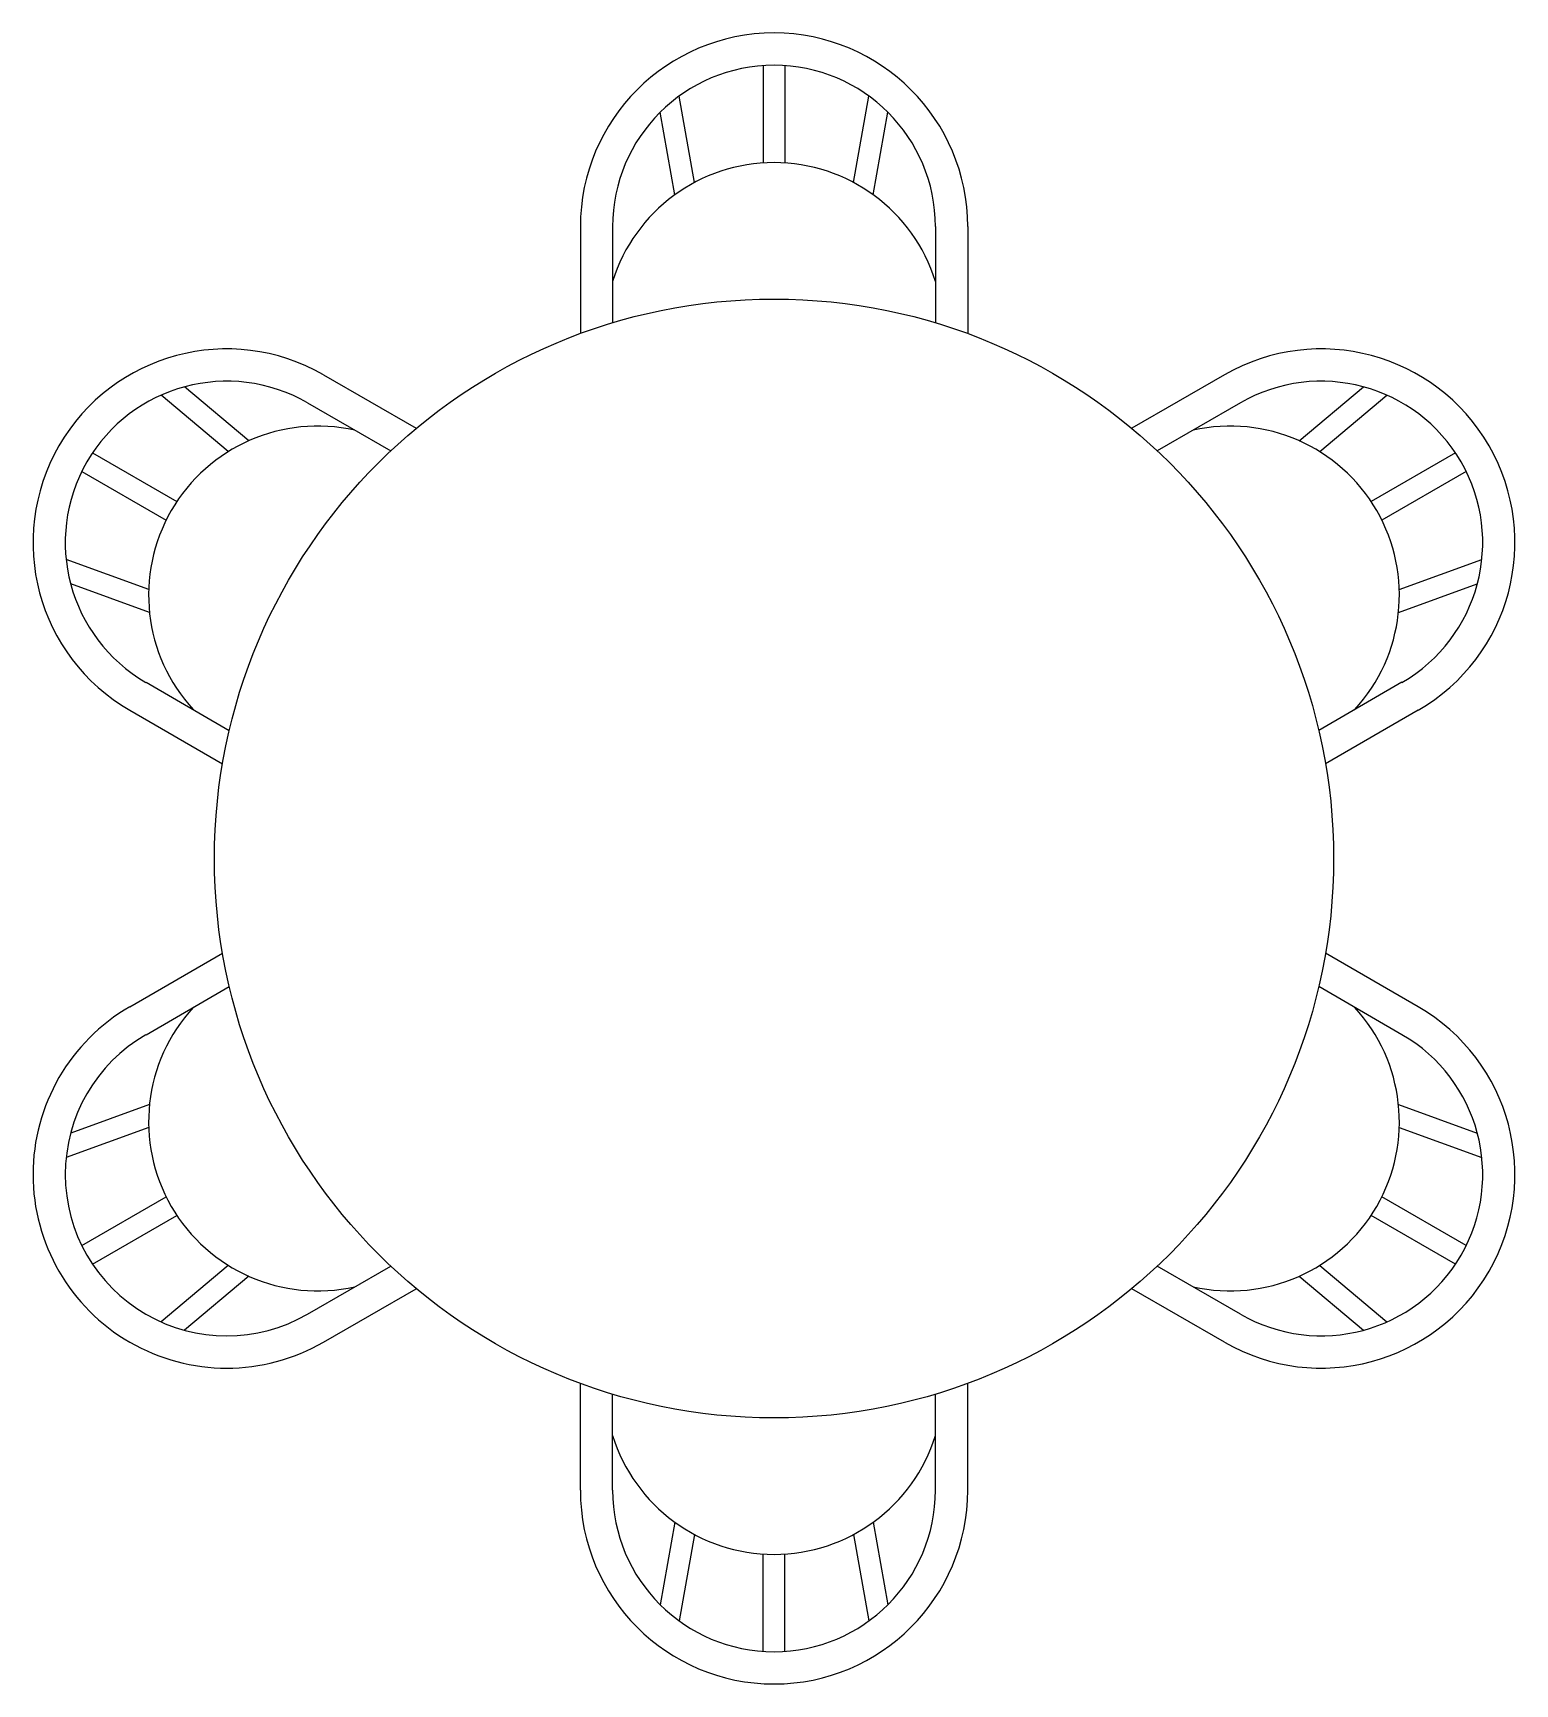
# Model space of a CAD drawing. Header units: millimetres. Extents: x -915.73 to -914.01, y 2587.19 to 2589.1.
import ezdxf

# ---------------------------------------------------------------- set-up
doc = ezdxf.new("R2010")
doc.units = ezdxf.units.MM
doc.header["$LTSCALE"] = 10
doc.layers.add('Móveis_mesas', color=2, linetype='Continuous')

msp = doc.modelspace()

# ---------------------------------------------------------------- linework, layer by layer
at = {"layer": 'Móveis_mesas', "color": 1}
for p, q in [((-914.8787, 2589.0663), (-914.8787, 2588.9532)), ((-914.8787, 2589.0663), (-914.8787, 2588.9532)), ((-914.8537, 2589.0663), (-914.8537, 2588.9532)), ((-914.8537, 2589.0663), (-914.8537, 2588.9532)), ((-914.9587, 2588.9304), (-914.9764, 2589.0309)), ((-914.9587, 2588.9304), (-914.9764, 2589.0309)), ((-914.7738, 2588.9304), (-914.7561, 2589.0309)), ((-914.7738, 2588.9304), (-914.7561, 2589.0309)), ((-914.9815, 2588.9161), (-914.9985, 2589.0121)), ((-914.9815, 2588.9161), (-914.9985, 2589.0121)), ((-914.7509, 2588.9161), (-914.734, 2589.0121)), ((-914.7509, 2588.9161), (-914.734, 2589.0121)), ((-915.0537, 2588.8792), (-915.0537, 2588.7675)), ((-915.0537, 2588.8792), (-915.0537, 2588.7675)), ((-914.6787, 2588.8792), (-914.6787, 2588.7675)), ((-915.5002, 2588.6178), (-915.5783, 2588.6834)), ((-915.5002, 2588.6178), (-915.5783, 2588.6834)), ((-915.4763, 2588.6305), (-915.551, 2588.6931)), ((-915.4763, 2588.6305), (-915.551, 2588.6931)), ((-914.2561, 2588.6305), (-914.1815, 2588.6931)), ((-914.2561, 2588.6305), (-914.1815, 2588.6931)), ((-914.2323, 2588.6178), (-914.1542, 2588.6834)), ((-914.2323, 2588.6178), (-914.1542, 2588.6834)), ((-915.4082, 2588.6745), (-915.3115, 2588.6187)), ((-914.3243, 2588.6745), (-914.421, 2588.6187)), ((-914.3243, 2588.6745), (-914.421, 2588.6187)), ((-915.6577, 2588.6165), (-915.5598, 2588.56)), ((-915.6577, 2588.6165), (-915.5598, 2588.56)), ((-914.0747, 2588.6165), (-914.1727, 2588.56)), ((-914.0747, 2588.6165), (-914.1727, 2588.56)), ((-915.6702, 2588.5948), (-915.5723, 2588.5383)), ((-915.6702, 2588.5948), (-915.5723, 2588.5383)), ((-914.0622, 2588.5948), (-914.1602, 2588.5383)), ((-914.0622, 2588.5948), (-914.1602, 2588.5383)), ((-915.5926, 2588.4577), (-915.6885, 2588.4926)), ((-915.5926, 2588.4577), (-915.6885, 2588.4926)), ((-914.1399, 2588.4577), (-914.044, 2588.4926)), ((-914.1399, 2588.4577), (-914.044, 2588.4926)), ((-915.5917, 2588.4308), (-915.6832, 2588.4641)), ((-915.5917, 2588.4308), (-915.6832, 2588.4641)), ((-914.1408, 2588.4308), (-914.0493, 2588.4641)), ((-914.1408, 2588.4308), (-914.0493, 2588.4641)), ((-915.5957, 2588.3498), (-915.499, 2588.2939)), ((-915.5957, 2588.3498), (-915.499, 2588.2939)), ((-914.1368, 2588.3498), (-914.2335, 2588.2939)), ((-915.5957, 2587.9404), (-915.499, 2587.9963)), ((-914.1368, 2587.9404), (-914.2335, 2587.9963)), ((-914.1368, 2587.9404), (-914.2335, 2587.9963)), ((-915.5917, 2587.8594), (-915.6832, 2587.8261)), ((-915.5917, 2587.8594), (-915.6832, 2587.8261)), ((-914.1408, 2587.8594), (-914.0493, 2587.8261)), ((-914.1408, 2587.8594), (-914.0493, 2587.8261)), ((-915.5926, 2587.8325), (-915.6885, 2587.7976)), ((-915.5926, 2587.8325), (-915.6885, 2587.7976)), ((-914.1399, 2587.8325), (-914.044, 2587.7976)), ((-914.1399, 2587.8325), (-914.044, 2587.7976)), ((-915.6702, 2587.6953), (-915.5723, 2587.7519)), ((-915.6702, 2587.6953), (-915.5723, 2587.7519)), ((-914.0622, 2587.6953), (-914.1602, 2587.7519)), ((-914.0622, 2587.6953), (-914.1602, 2587.7519)), ((-915.6577, 2587.6737), (-915.5598, 2587.7302)), ((-915.6577, 2587.6737), (-915.5598, 2587.7302)), ((-914.0747, 2587.6737), (-914.1727, 2587.7302)), ((-914.0747, 2587.6737), (-914.1727, 2587.7302)), ((-915.5002, 2587.6724), (-915.5783, 2587.6068)), ((-915.5002, 2587.6724), (-915.5783, 2587.6068)), ((-915.4082, 2587.6157), (-915.3115, 2587.6715)), ((-915.4082, 2587.6157), (-915.3115, 2587.6715)), ((-914.3243, 2587.6157), (-914.421, 2587.6715)), ((-914.2323, 2587.6724), (-914.1542, 2587.6068)), ((-914.2323, 2587.6724), (-914.1542, 2587.6068)), ((-915.4763, 2587.6597), (-915.551, 2587.5971)), ((-915.4763, 2587.6597), (-915.551, 2587.5971)), ((-914.2561, 2587.6597), (-914.1815, 2587.5971)), ((-914.2561, 2587.6597), (-914.1815, 2587.5971)), ((-915.0537, 2587.411), (-915.0537, 2587.5227)), ((-914.6787, 2587.411), (-914.6787, 2587.5227)), ((-914.6787, 2587.411), (-914.6787, 2587.5227)), ((-914.9815, 2587.374), (-914.9985, 2587.2781)), ((-914.9815, 2587.374), (-914.9985, 2587.2781)), ((-914.9587, 2587.3597), (-914.9764, 2587.2593)), ((-914.9587, 2587.3597), (-914.9764, 2587.2593)), ((-914.7738, 2587.3597), (-914.7561, 2587.2593)), ((-914.7738, 2587.3597), (-914.7561, 2587.2593)), ((-914.7509, 2587.374), (-914.734, 2587.2781)), ((-914.7509, 2587.374), (-914.734, 2587.2781)), ((-914.8787, 2587.2239), (-914.8787, 2587.337)), ((-914.8787, 2587.2239), (-914.8787, 2587.337)), ((-914.8537, 2587.2239), (-914.8537, 2587.337)), ((-914.8537, 2587.2239), (-914.8537, 2587.337))]:
    msp.add_line(p, q, dxfattribs=at)
at = {"layer": 'Móveis_mesas'}
for p, q in [((-915.0912, 2588.8792), (-915.0912, 2588.7549)), ((-914.6412, 2588.8792), (-914.6412, 2588.7549)), ((-915.3895, 2588.707), (-915.2819, 2588.6449)), ((-914.343, 2588.707), (-914.4506, 2588.6449)), ((-915.6145, 2588.3173), (-915.5069, 2588.2551)), ((-914.118, 2588.3173), (-914.2256, 2588.2551)), ((-915.6145, 2587.9729), (-915.5069, 2588.035)), ((-914.118, 2587.9729), (-914.2256, 2588.035)), ((-915.3895, 2587.5832), (-915.2819, 2587.6453)), ((-914.343, 2587.5832), (-914.4506, 2587.6453)), ((-915.0912, 2587.411), (-915.0912, 2587.5353)), ((-914.6412, 2587.411), (-914.6412, 2587.5353))]:
    msp.add_line(p, q, dxfattribs=at)
msp.add_circle((-914.8662, 2588.1451), 0.65, dxfattribs=at)
for centre, start, end in [((-914.8662, 2588.8792), 0, 180), ((-914.8662, 2588.8792), 0, 180), ((-915.502, 2588.5121), 60, 240), ((-915.502, 2588.5121), 60, 240), ((-914.2305, 2588.5121), 300, 120), ((-914.2305, 2588.5121), 300, 120), ((-915.502, 2587.778), 120, 300), ((-915.502, 2587.778), 120, 300), ((-914.2305, 2587.778), 240, 60), ((-914.2305, 2587.778), 240, 60), ((-914.8662, 2587.411), 180, 0), ((-914.8662, 2587.411), 180, 0)]:
    msp.add_arc(centre, 0.225, start, end, dxfattribs=at)
at = {"layer": 'Móveis_mesas', "color": 1}
for centre, radius, start, end in [((-914.8662, 2588.8792), 0.1875, 0, 180), ((-914.8662, 2588.8792), 0.1875, 0, 180), ((-914.8662, 2588.7572), 0.1964, 17.3128, 162.6872), ((-914.8662, 2588.7572), 0.1964, 17.3128, 162.6872), ((-915.502, 2588.5121), 0.1875, 60, 240), ((-915.502, 2588.5121), 0.1875, 60, 240), ((-914.2305, 2588.5121), 0.1875, 300, 120), ((-914.2305, 2588.5121), 0.1875, 300, 120), ((-915.3963, 2588.4511), 0.1964, 77.3128, 222.6872), ((-915.3963, 2588.4511), 0.1964, 77.3128, 222.6872), ((-914.3362, 2588.4511), 0.1964, 317.3128, 102.6872), ((-914.3362, 2588.4511), 0.1964, 317.3128, 102.6872), ((-915.3963, 2587.8391), 0.1964, 137.3128, 282.6872), ((-915.3963, 2587.8391), 0.1964, 137.3128, 282.6872), ((-914.3362, 2587.8391), 0.1964, 257.3128, 42.6872), ((-914.3362, 2587.8391), 0.1964, 257.3128, 42.6872), ((-915.502, 2587.778), 0.1875, 120, 300), ((-915.502, 2587.778), 0.1875, 120, 300), ((-914.2305, 2587.778), 0.1875, 240, 60), ((-914.2305, 2587.778), 0.1875, 240, 60), ((-914.8662, 2587.533), 0.1964, 197.3128, 342.6872), ((-914.8662, 2587.533), 0.1964, 197.3128, 342.6872), ((-914.8662, 2587.411), 0.1875, 180, 0), ((-914.8662, 2587.411), 0.1875, 180, 0)]:
    msp.add_arc(centre, radius, start, end, dxfattribs=at)

doc.saveas('drawing.dxf')
